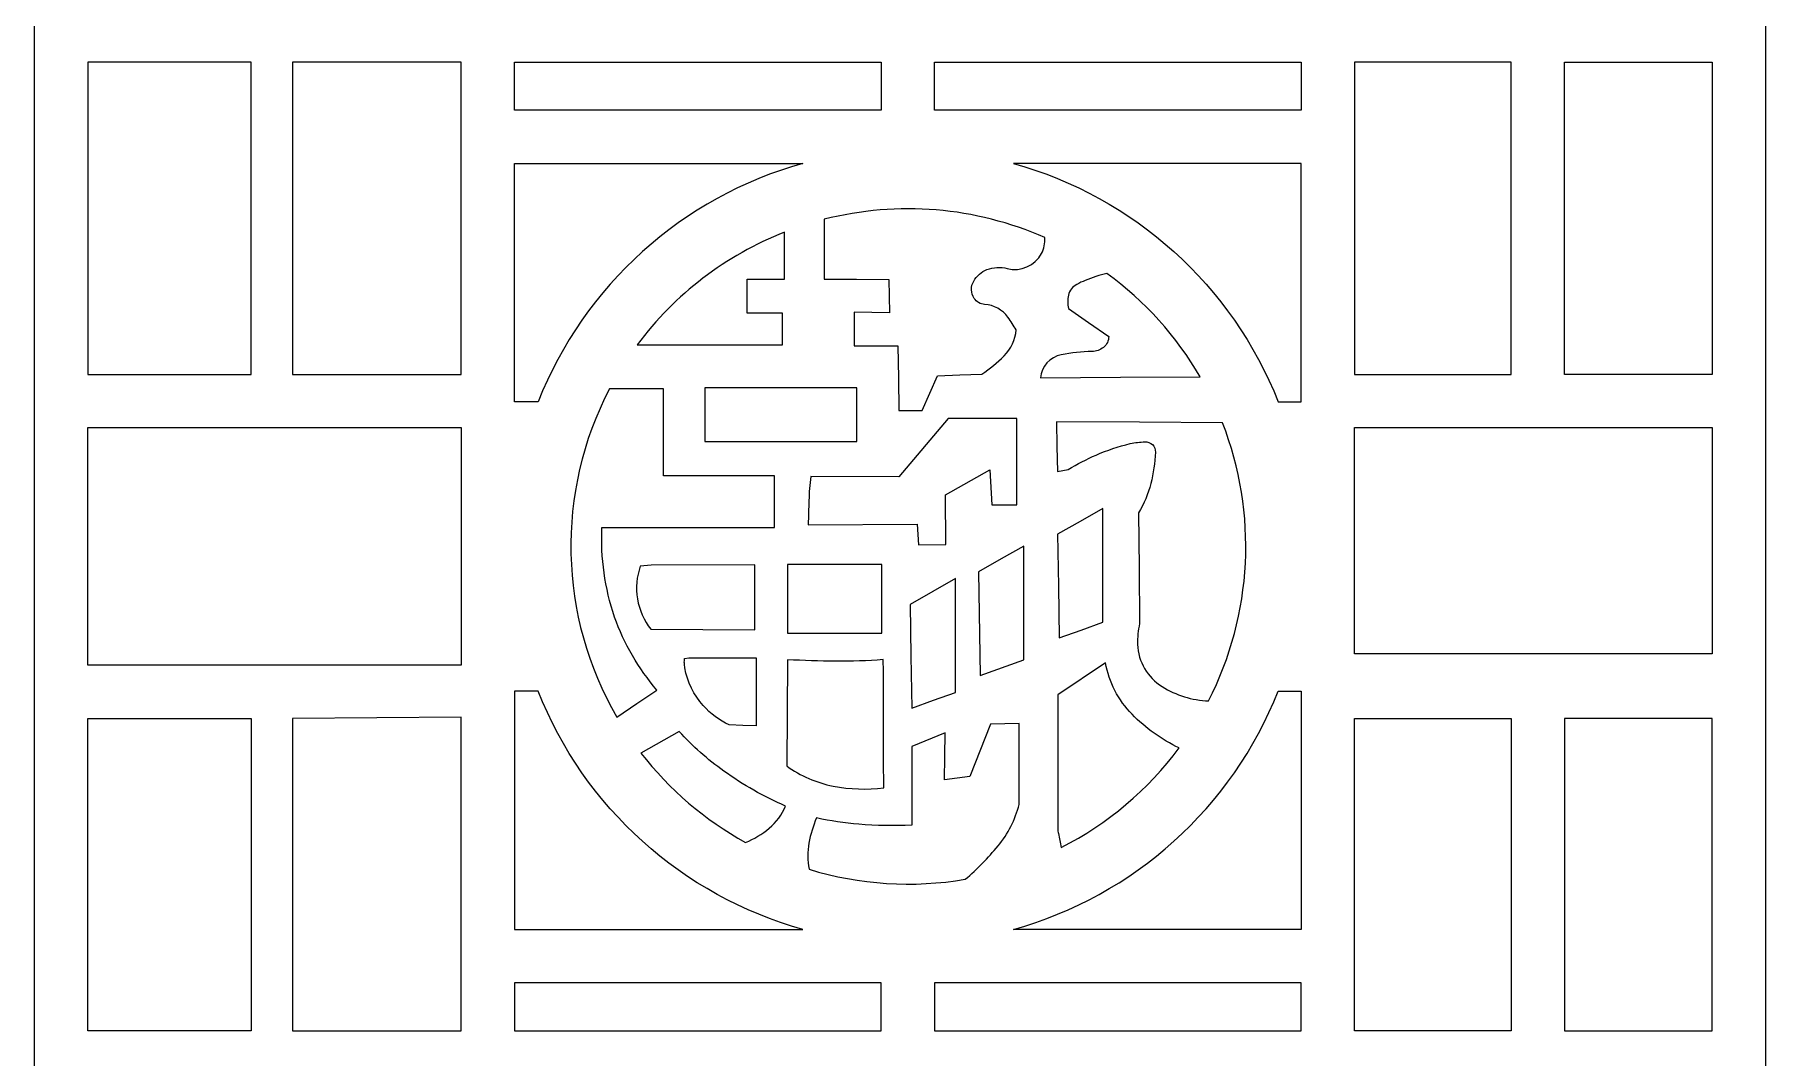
# Model space of a CAD drawing. Header units: centimetres. Extents: x -9.7 to 8.8, y -8.6 to 11.9.
# Drawn here: x -9.67 to -1.11, y -0.88 to 4.18 of the extents above; entities that cross this region are included whole.
import ezdxf

# ---------------------------------------------------------------- set-up
doc = ezdxf.new("R2010")
doc.units = ezdxf.units.CM
doc.header["$MEASUREMENT"] = 0
doc.layers.add('layer 1', color=7, linetype='Continuous')

msp = doc.modelspace()

# ---------------------------------------------------------------- linework, layer by layer
at = {"layer": 'layer 1', "lineweight": 9}
for points, knots in [([(-1.10517, 11.86678), (-1.10517, 11.86678), (-9.67006, 11.86678), (-9.67006, 11.86678), (-9.67006, 11.86678), (-9.67006, 11.86678), (-9.67006, -8.57544), (-9.67006, -8.57544), (-9.67006, -8.57544), (-9.67006, -8.57544), (-1.10517, -8.57544), (-1.10517, -8.57544), (-1.10517, -8.57544), (-1.10517, -8.57544), (-1.10517, 11.86678), (-1.10517, 11.86678)], [0, 0, 0, 0, 0.2, 0.2, 0.2, 0.2, 0.4, 0.4, 0.4, 0.4, 0.6, 0.6, 0.6, 0.6, 1, 1, 1, 1]), ([(-9.40643, 2.49757), (-9.40643, 2.49757), (-9.40643, 4.04323), (-9.40643, 4.04323), (-9.40643, 4.04323), (-9.40643, 4.04323), (-8.59777, 4.04323), (-8.59777, 4.04323), (-8.59777, 4.04323), (-8.59777, 4.04323), (-8.59777, 2.49757), (-8.59777, 2.49757), (-8.59777, 2.49757), (-8.59777, 2.49757), (-9.40643, 2.49757), (-9.40643, 2.49757)], [0, 0, 0, 0, 0.2, 0.2, 0.2, 0.2, 0.4, 0.4, 0.4, 0.4, 0.6, 0.6, 0.6, 0.6, 1, 1, 1, 1]), ([(-7.55872, 2.49757), (-7.55872, 2.49757), (-8.3939, 2.49757), (-8.3939, 2.49757), (-8.3939, 2.49757), (-8.3939, 2.49757), (-8.3939, 4.04323), (-8.3939, 4.04323), (-8.3939, 4.04323), (-8.3939, 4.04323), (-7.55872, 4.04323), (-7.55872, 4.04323), (-7.55872, 4.04323), (-7.55872, 4.04323), (-7.55872, 2.49757), (-7.55872, 2.49757)], [0, 0, 0, 0, 0.2, 0.2, 0.2, 0.2, 0.4, 0.4, 0.4, 0.4, 0.6, 0.6, 0.6, 0.6, 1, 1, 1, 1]), ([(-7.29508, 4.04323), (-7.29508, 4.04323), (-7.29508, 3.80522), (-7.29508, 3.80522), (-7.29508, 3.80522), (-7.29508, 3.80522), (-5.48062, 3.80522), (-5.48062, 3.80522), (-5.48062, 3.80522), (-5.48062, 3.80522), (-5.48062, 4.04323), (-5.48062, 4.04323), (-5.48062, 4.04323), (-5.48062, 4.04323), (-7.29508, 4.04323), (-7.29508, 4.04323)], [0, 0, 0, 0, 0.2, 0.2, 0.2, 0.2, 0.4, 0.4, 0.4, 0.4, 0.6, 0.6, 0.6, 0.6, 1, 1, 1, 1]), ([(-3.40253, 4.04323), (-3.40253, 4.04323), (-5.21699, 4.04323), (-5.21699, 4.04323), (-5.21699, 4.04323), (-5.21699, 4.04323), (-5.21699, 3.80522), (-5.21699, 3.80522), (-5.21699, 3.80522), (-5.21699, 3.80522), (-3.40253, 3.80522), (-3.40253, 3.80522), (-3.40253, 3.80522), (-3.40253, 3.80522), (-3.40253, 4.04323), (-3.40253, 4.04323)], [0, 0, 0, 0, 0.2, 0.2, 0.2, 0.2, 0.4, 0.4, 0.4, 0.4, 0.6, 0.6, 0.6, 0.6, 1, 1, 1, 1]), ([(-3.13889, 2.49757), (-3.13889, 2.49757), (-3.13889, 4.04323), (-3.13889, 4.04323), (-3.13889, 4.04323), (-3.13889, 4.04323), (-2.36348, 4.04323), (-2.36348, 4.04323), (-2.36348, 4.04323), (-2.36348, 4.04323), (-2.36348, 2.49757), (-2.36348, 2.49757), (-2.36348, 2.49757), (-2.36348, 2.49757), (-3.13889, 2.49757), (-3.13889, 2.49757)], [0, 0, 0, 0, 0.2, 0.2, 0.2, 0.2, 0.4, 0.4, 0.4, 0.4, 0.6, 0.6, 0.6, 0.6, 1, 1, 1, 1]), ([(-1.36881, 2.49757), (-1.36881, 2.49757), (-1.36881, 4.04323), (-1.36881, 4.04323), (-1.36881, 4.04323), (-1.36881, 4.04323), (-2.09983, 4.04323), (-2.09983, 4.04323), (-2.09983, 4.04323), (-2.09983, 4.04323), (-2.09983, 2.49757), (-2.09983, 2.49757), (-2.09983, 2.49757), (-2.09983, 2.49757), (-1.36881, 2.49757), (-1.36881, 2.49757)], [0, 0, 0, 0, 0.2, 0.2, 0.2, 0.2, 0.4, 0.4, 0.4, 0.4, 0.6, 0.6, 0.6, 0.6, 1, 1, 1, 1]), ([(-5.86847, 3.54159), (-5.86847, 3.54159), (-7.29508, 3.54159), (-7.29508, 3.54159), (-7.29508, 3.54159), (-7.29508, 3.54159), (-7.29508, 2.3617), (-7.29508, 2.3617), (-7.29508, 2.3617), (-7.29508, 2.3617), (-7.17847, 2.3617), (-7.17847, 2.3617), (-7.17847, 2.3617), (-6.95053, 2.93809), (-6.46542, 3.37478), (-5.86847, 3.54159)], [0, 0, 0, 0, 0.2, 0.2, 0.2, 0.2, 0.4, 0.4, 0.4, 0.4, 0.6, 0.6, 0.6, 0.6, 1, 1, 1, 1]), ([(-3.40253, 3.54159), (-3.40253, 3.54159), (-3.40253, 2.3617), (-3.40253, 2.3617), (-3.40253, 2.3617), (-3.40253, 2.3617), (-3.51596, 2.3617), (-3.51596, 2.3617), (-3.51596, 2.3617), (-3.74423, 2.93838), (-4.22859, 3.37486), (-4.82596, 3.54159), (-4.82596, 3.54159), (-4.82596, 3.54159), (-3.40253, 3.54159), (-3.40253, 3.54159)], [0, 0, 0, 0, 0.2, 0.2, 0.2, 0.2, 0.4, 0.4, 0.4, 0.4, 0.6, 0.6, 0.6, 0.6, 1, 1, 1, 1]), ([(-4.67053, 3.17419), (-4.67014, 3.16061), (-4.67115, 3.14702), (-4.67354, 3.13365), (-4.67354, 3.13365), (-4.67594, 3.12023), (-4.6804, 3.10726), (-4.68676, 3.0952), (-4.68676, 3.0952), (-4.71992, 3.03457), (-4.79018, 3.00426), (-4.85707, 3.02162), (-4.85707, 3.02162), (-4.89039, 3.03029), (-4.92558, 3.02827), (-4.95769, 3.01585), (-4.95769, 3.01585), (-4.98502, 3.00481), (-5.00791, 2.98502), (-5.02277, 2.95956), (-5.02277, 2.95956), (-5.0384, 2.93278), (-5.03758, 2.8995), (-5.02063, 2.87354), (-5.02063, 2.87354), (-5.00912, 2.85591), (-4.98993, 2.84481), (-4.96891, 2.84361), (-4.96891, 2.84361), (-4.92276, 2.84099), (-4.88025, 2.81758), (-4.85333, 2.78), (-4.85333, 2.78), (-4.83886, 2.75979), (-4.82529, 2.73895), (-4.81264, 2.71755), (-4.81264, 2.71755), (-4.81669, 2.66889), (-4.83793, 2.62322), (-4.87252, 2.58874), (-4.87252, 2.58874), (-4.90613, 2.55525), (-4.94291, 2.52507), (-4.98232, 2.49863), (-4.98232, 2.49863), (-4.98232, 2.49863), (-5.09177, 2.49453), (-5.09177, 2.49453), (-5.09177, 2.49453), (-5.09177, 2.49453), (-5.20124, 2.49042), (-5.20124, 2.49042), (-5.20124, 2.49042), (-5.20124, 2.49042), (-5.27786, 2.31801), (-5.27786, 2.31801), (-5.27786, 2.31801), (-5.27786, 2.31801), (-5.33534, 2.31801), (-5.33534, 2.31801), (-5.33534, 2.31801), (-5.33534, 2.31801), (-5.39281, 2.31801), (-5.39281, 2.31801), (-5.39281, 2.31801), (-5.39281, 2.31801), (-5.39554, 2.4781), (-5.39554, 2.4781), (-5.39554, 2.4781), (-5.39554, 2.4781), (-5.39827, 2.6382), (-5.39827, 2.6382), (-5.39827, 2.6382), (-5.39827, 2.6382), (-5.50638, 2.6382), (-5.50638, 2.6382), (-5.50638, 2.6382), (-5.50638, 2.6382), (-5.61447, 2.6382), (-5.61447, 2.6382), (-5.61447, 2.6382), (-5.61447, 2.6382), (-5.61447, 2.72166), (-5.61447, 2.72166), (-5.61447, 2.72166), (-5.61447, 2.72166), (-5.61447, 2.80512), (-5.61447, 2.80512), (-5.61447, 2.80512), (-5.61447, 2.80512), (-5.5269, 2.80376), (-5.5269, 2.80376), (-5.5269, 2.80376), (-5.5269, 2.80376), (-5.43934, 2.80239), (-5.43934, 2.80239), (-5.43934, 2.80239), (-5.43934, 2.80239), (-5.44069, 2.88449), (-5.44069, 2.88449), (-5.44069, 2.88449), (-5.44069, 2.88449), (-5.44206, 2.9666), (-5.44206, 2.9666), (-5.44206, 2.9666), (-5.44206, 2.9666), (-5.60216, 2.96796), (-5.60216, 2.96796), (-5.60216, 2.96796), (-5.60216, 2.96796), (-5.76225, 2.96932), (-5.76225, 2.96932), (-5.76225, 2.96932), (-5.76225, 2.96932), (-5.76225, 3.11712), (-5.76225, 3.11712), (-5.76225, 3.11712), (-5.76225, 3.11712), (-5.76225, 3.26494), (-5.76225, 3.26494), (-5.76225, 3.26494), (-5.39857, 3.35819), (-5.01385, 3.32615), (-4.67053, 3.17419)], [0, 0, 0, 0, 0.03125, 0.03125, 0.03125, 0.03125, 0.0625, 0.0625, 0.0625, 0.0625, 0.09375, 0.09375, 0.09375, 0.09375, 0.125, 0.125, 0.125, 0.125, 0.15625, 0.15625, 0.15625, 0.15625, 0.1875, 0.1875, 0.1875, 0.1875, 0.21875, 0.21875, 0.21875, 0.21875, 0.25, 0.25, 0.25, 0.25, 0.28125, 0.28125, 0.28125, 0.28125, 0.3125, 0.3125, 0.3125, 0.3125, 0.34375, 0.34375, 0.34375, 0.34375, 0.375, 0.375, 0.375, 0.375, 0.40625, 0.40625, 0.40625, 0.40625, 0.4375, 0.4375, 0.4375, 0.4375, 0.46875, 0.46875, 0.46875, 0.46875, 0.5, 0.5, 0.5, 0.5, 0.53125, 0.53125, 0.53125, 0.53125, 0.5625, 0.5625, 0.5625, 0.5625, 0.59375, 0.59375, 0.59375, 0.59375, 0.625, 0.625, 0.625, 0.625, 0.65625, 0.65625, 0.65625, 0.65625, 0.6875, 0.6875, 0.6875, 0.6875, 0.71875, 0.71875, 0.71875, 0.71875, 0.75, 0.75, 0.75, 0.75, 0.78125, 0.78125, 0.78125, 0.78125, 0.8125, 0.8125, 0.8125, 0.8125, 0.84375, 0.84375, 0.84375, 0.84375, 0.875, 0.875, 0.875, 0.875, 0.90625, 0.90625, 0.90625, 0.90625, 0.9375, 0.9375, 0.9375, 0.9375, 1, 1, 1, 1]), ([(-6.68801, 2.64395), (-6.50187, 2.89397), (-6.24937, 3.08702), (-5.95932, 3.20118), (-5.95932, 3.20118), (-5.95932, 3.20118), (-5.95932, 2.96913), (-5.95932, 2.96913), (-5.95932, 2.96913), (-5.95932, 2.96913), (-6.14338, 2.96913), (-6.14338, 2.96913), (-6.14338, 2.96913), (-6.14338, 2.96913), (-6.14338, 2.8004), (-6.14338, 2.8004), (-6.14338, 2.8004), (-6.14338, 2.8004), (-5.96853, 2.8004), (-5.96853, 2.8004), (-5.96853, 2.8004), (-5.96853, 2.8004), (-5.96853, 2.64395), (-5.96853, 2.64395), (-5.96853, 2.64395), (-5.96853, 2.64395), (-6.68801, 2.64395), (-6.68801, 2.64395)], [0, 0, 0, 0, 0.125, 0.125, 0.125, 0.125, 0.25, 0.25, 0.25, 0.25, 0.375, 0.375, 0.375, 0.375, 0.5, 0.5, 0.5, 0.5, 0.625, 0.625, 0.625, 0.625, 0.75, 0.75, 0.75, 0.75, 1, 1, 1, 1]), ([(-3.9022, 2.48602), (-3.9022, 2.48602), (-4.29717, 2.48307), (-4.29717, 2.48307), (-4.29717, 2.48307), (-4.29717, 2.48307), (-4.69215, 2.48012), (-4.69215, 2.48012), (-4.69215, 2.48012), (-4.68744, 2.53676), (-4.64569, 2.58344), (-4.58995, 2.59454), (-4.58995, 2.59454), (-4.53969, 2.60452), (-4.48863, 2.60998), (-4.4374, 2.61086), (-4.4374, 2.61086), (-4.41687, 2.61122), (-4.39702, 2.61826), (-4.38086, 2.63093), (-4.38086, 2.63093), (-4.36427, 2.64395), (-4.35464, 2.66388), (-4.35476, 2.68496), (-4.35476, 2.68496), (-4.35476, 2.68496), (-4.45417, 2.75424), (-4.45417, 2.75424), (-4.45417, 2.75424), (-4.45417, 2.75424), (-4.55358, 2.82353), (-4.55358, 2.82353), (-4.55358, 2.82353), (-4.55886, 2.84533), (-4.55893, 2.86809), (-4.55377, 2.88993), (-4.55377, 2.88993), (-4.54846, 2.91246), (-4.53372, 2.93165), (-4.51333, 2.9426), (-4.51333, 2.9426), (-4.49965, 2.94996), (-4.48559, 2.95659), (-4.47122, 2.96246), (-4.47122, 2.96246), (-4.43622, 2.97681), (-4.40014, 2.98838), (-4.36334, 2.99707), (-4.36334, 2.99707), (-4.17585, 2.86058), (-4.01878, 2.68649), (-3.9022, 2.48602)], [0, 0, 0, 0, 0.0714286, 0.0714286, 0.0714286, 0.0714286, 0.1428571, 0.1428571, 0.1428571, 0.1428571, 0.2142857, 0.2142857, 0.2142857, 0.2142857, 0.2857143, 0.2857143, 0.2857143, 0.2857143, 0.3571429, 0.3571429, 0.3571429, 0.3571429, 0.4285714, 0.4285714, 0.4285714, 0.4285714, 0.5, 0.5, 0.5, 0.5, 0.5714286, 0.5714286, 0.5714286, 0.5714286, 0.6428571, 0.6428571, 0.6428571, 0.6428571, 0.7142857, 0.7142857, 0.7142857, 0.7142857, 0.7857143, 0.7857143, 0.7857143, 0.7857143, 0.8571429, 0.8571429, 0.8571429, 0.8571429, 1, 1, 1, 1]), ([(-6.8629, 1.74005), (-6.869, 1.58953), (-6.8479, 1.43918), (-6.80056, 1.29616), (-6.80056, 1.29616), (-6.75279, 1.16389), (-6.68155, 1.04136), (-6.59021, 0.93441), (-6.59021, 0.93441), (-6.59021, 0.93441), (-6.68985, 0.86751), (-6.68985, 0.86751), (-6.68985, 0.86751), (-6.68985, 0.86751), (-6.78949, 0.80062), (-6.78949, 0.80062), (-6.78949, 0.80062), (-7.0787, 1.30043), (-7.09207, 1.91395), (-6.82544, 2.42614), (-6.82544, 2.42614), (-6.82544, 2.42614), (-6.55751, 2.42614), (-6.55751, 2.42614), (-6.55751, 2.42614), (-6.55751, 2.42614), (-6.55751, 1.99577), (-6.55751, 1.99577), (-6.55751, 1.99577), (-6.55751, 1.99577), (-6.00908, 1.99577), (-6.00908, 1.99577), (-6.00908, 1.99577), (-6.00908, 1.99577), (-6.00908, 1.74005), (-6.00908, 1.74005), (-6.00908, 1.74005), (-6.00908, 1.74005), (-6.8629, 1.74005), (-6.8629, 1.74005)], [0, 0, 0, 0, 0.0909091, 0.0909091, 0.0909091, 0.0909091, 0.1818182, 0.1818182, 0.1818182, 0.1818182, 0.2727273, 0.2727273, 0.2727273, 0.2727273, 0.3636364, 0.3636364, 0.3636364, 0.3636364, 0.4545455, 0.4545455, 0.4545455, 0.4545455, 0.5454545, 0.5454545, 0.5454545, 0.5454545, 0.6363636, 0.6363636, 0.6363636, 0.6363636, 0.7272727, 0.7272727, 0.7272727, 0.7272727, 0.8181818, 0.8181818, 0.8181818, 0.8181818, 1, 1, 1, 1]), ([(-6.35322, 2.43078), (-6.35322, 2.43078), (-5.60155, 2.43078), (-5.60155, 2.43078), (-5.60155, 2.43078), (-5.60155, 2.43078), (-5.60155, 2.16566), (-5.60155, 2.16566), (-5.60155, 2.16566), (-5.60155, 2.16566), (-6.35322, 2.16566), (-6.35322, 2.16566), (-6.35322, 2.16566), (-6.35322, 2.16566), (-6.35322, 2.43078), (-6.35322, 2.43078)], [0, 0, 0, 0, 0.2, 0.2, 0.2, 0.2, 0.4, 0.4, 0.4, 0.4, 0.6, 0.6, 0.6, 0.6, 1, 1, 1, 1]), ([(-7.55872, 1.05742), (-7.55872, 1.05742), (-7.55872, 2.23393), (-7.55872, 2.23393), (-7.55872, 2.23393), (-7.55872, 2.23393), (-9.40643, 2.23393), (-9.40643, 2.23393), (-9.40643, 2.23393), (-9.40643, 2.23393), (-9.40643, 1.05742), (-9.40643, 1.05742), (-9.40643, 1.05742), (-9.40643, 1.05742), (-7.55872, 1.05742), (-7.55872, 1.05742)], [0, 0, 0, 0, 0.2, 0.2, 0.2, 0.2, 0.4, 0.4, 0.4, 0.4, 0.6, 0.6, 0.6, 0.6, 1, 1, 1, 1]), ([(-5.82931, 1.99162), (-5.82931, 1.99162), (-5.39399, 1.98949), (-5.39399, 1.98949), (-5.39399, 1.98949), (-5.39399, 1.98949), (-5.14924, 2.27972), (-5.14924, 2.27972), (-5.14924, 2.27972), (-5.14924, 2.27972), (-4.97922, 2.27972), (-4.97922, 2.27972), (-4.97922, 2.27972), (-4.97922, 2.27972), (-4.80919, 2.27972), (-4.80919, 2.27972), (-4.80919, 2.27972), (-4.80919, 2.27972), (-4.80919, 2.06529), (-4.80919, 2.06529), (-4.80919, 2.06529), (-4.80919, 2.06529), (-4.80919, 1.85086), (-4.80919, 1.85086), (-4.80919, 1.85086), (-4.80919, 1.85086), (-4.87092, 1.85086), (-4.87092, 1.85086), (-4.87092, 1.85086), (-4.87092, 1.85086), (-4.93265, 1.85086), (-4.93265, 1.85086), (-4.93265, 1.85086), (-4.93265, 1.85086), (-4.94348, 2.02414), (-4.94348, 2.02414), (-4.94348, 2.02414), (-4.94348, 2.02414), (-5.16223, 1.90068), (-5.16223, 1.90068), (-5.16223, 1.90068), (-5.16223, 1.90068), (-5.16007, 1.65593), (-5.16007, 1.65593), (-5.16007, 1.65593), (-5.16007, 1.65593), (-5.29652, 1.65377), (-5.29652, 1.65377), (-5.29652, 1.65377), (-5.29652, 1.65377), (-5.29977, 1.70468), (-5.29977, 1.70468), (-5.29977, 1.70468), (-5.29977, 1.70468), (-5.30302, 1.75557), (-5.30302, 1.75557), (-5.30302, 1.75557), (-5.30302, 1.75557), (-5.84232, 1.75341), (-5.84232, 1.75341), (-5.84232, 1.75341), (-5.84082, 1.79315), (-5.83953, 1.8329), (-5.83843, 1.87266), (-5.83843, 1.87266), (-5.83733, 1.91243), (-5.83429, 1.95213), (-5.82931, 1.99162)], [0, 0, 0, 0, 0.0555556, 0.0555556, 0.0555556, 0.0555556, 0.1111111, 0.1111111, 0.1111111, 0.1111111, 0.1666667, 0.1666667, 0.1666667, 0.1666667, 0.2222222, 0.2222222, 0.2222222, 0.2222222, 0.2777778, 0.2777778, 0.2777778, 0.2777778, 0.3333333, 0.3333333, 0.3333333, 0.3333333, 0.3888889, 0.3888889, 0.3888889, 0.3888889, 0.4444444, 0.4444444, 0.4444444, 0.4444444, 0.5, 0.5, 0.5, 0.5, 0.5555556, 0.5555556, 0.5555556, 0.5555556, 0.6111111, 0.6111111, 0.6111111, 0.6111111, 0.6666667, 0.6666667, 0.6666667, 0.6666667, 0.7222222, 0.7222222, 0.7222222, 0.7222222, 0.7777778, 0.7777778, 0.7777778, 0.7777778, 0.8333333, 0.8333333, 0.8333333, 0.8333333, 0.8888889, 0.8888889, 0.8888889, 0.8888889, 1, 1, 1, 1]), ([(-3.79178, 2.25797), (-3.61665, 1.81048), (-3.64185, 1.30902), (-3.86066, 0.8812), (-3.86066, 0.8812), (-3.94229, 0.88422), (-4.02173, 0.90865), (-4.09098, 0.95196), (-4.09098, 0.95196), (-4.16325, 0.99716), (-4.20847, 1.07529), (-4.21175, 1.16046), (-4.21175, 1.16046), (-4.21308, 1.19529), (-4.20976, 1.23016), (-4.20189, 1.26412), (-4.20189, 1.26412), (-4.20189, 1.26412), (-4.20445, 1.53787), (-4.20445, 1.53787), (-4.20445, 1.53787), (-4.20445, 1.53787), (-4.20701, 1.81164), (-4.20701, 1.81164), (-4.20701, 1.81164), (-4.18011, 1.85695), (-4.15976, 1.90582), (-4.14653, 1.95683), (-4.14653, 1.95683), (-4.13333, 2.00773), (-4.12574, 2.05991), (-4.12388, 2.11247), (-4.12388, 2.11247), (-4.1234, 2.12631), (-4.12872, 2.13972), (-4.13857, 2.14947), (-4.13857, 2.14947), (-4.14841, 2.15922), (-4.1618, 2.16441), (-4.17564, 2.1638), (-4.17564, 2.1638), (-4.19996, 2.16273), (-4.22415, 2.15961), (-4.24794, 2.15448), (-4.24794, 2.15448), (-4.30588, 2.14106), (-4.36241, 2.12222), (-4.4168, 2.09819), (-4.4168, 2.09819), (-4.46431, 2.0772), (-4.51044, 2.05329), (-4.55496, 2.02655), (-4.55496, 2.02655), (-4.55496, 2.02655), (-4.58138, 2.02138), (-4.58138, 2.02138), (-4.58138, 2.02138), (-4.58138, 2.02138), (-4.6078, 2.01622), (-4.6078, 2.01622), (-4.6078, 2.01622), (-4.6078, 2.01622), (-4.61081, 2.13973), (-4.61081, 2.13973), (-4.61081, 2.13973), (-4.61081, 2.13973), (-4.61382, 2.26324), (-4.61382, 2.26324), (-4.61382, 2.26324), (-4.61382, 2.26324), (-4.2028, 2.2606), (-4.2028, 2.2606), (-4.2028, 2.2606), (-4.2028, 2.2606), (-3.79178, 2.25797), (-3.79178, 2.25797)], [0, 0, 0, 0, 0.05, 0.05, 0.05, 0.05, 0.1, 0.1, 0.1, 0.1, 0.15, 0.15, 0.15, 0.15, 0.2, 0.2, 0.2, 0.2, 0.25, 0.25, 0.25, 0.25, 0.3, 0.3, 0.3, 0.3, 0.35, 0.35, 0.35, 0.35, 0.4, 0.4, 0.4, 0.4, 0.45, 0.45, 0.45, 0.45, 0.5, 0.5, 0.5, 0.5, 0.55, 0.55, 0.55, 0.55, 0.6, 0.6, 0.6, 0.6, 0.65, 0.65, 0.65, 0.65, 0.7, 0.7, 0.7, 0.7, 0.75, 0.75, 0.75, 0.75, 0.8, 0.8, 0.8, 0.8, 0.85, 0.85, 0.85, 0.85, 0.9, 0.9, 0.9, 0.9, 1, 1, 1, 1]), ([(-1.36881, 2.23393), (-1.36881, 2.23393), (-3.13889, 2.23393), (-3.13889, 2.23393), (-3.13889, 2.23393), (-3.13889, 2.23393), (-3.13889, 1.11454), (-3.13889, 1.11454), (-3.13889, 1.11454), (-3.13889, 1.11454), (-1.36881, 1.11454), (-1.36881, 1.11454), (-1.36881, 1.11454), (-1.36881, 1.11454), (-1.36881, 2.23393), (-1.36881, 2.23393)], [0, 0, 0, 0, 0.2, 0.2, 0.2, 0.2, 0.4, 0.4, 0.4, 0.4, 0.6, 0.6, 0.6, 0.6, 1, 1, 1, 1]), ([(-4.60794, 1.70574), (-4.60794, 1.70574), (-4.49556, 1.76955), (-4.49556, 1.76955), (-4.49556, 1.76955), (-4.49556, 1.76955), (-4.38319, 1.83337), (-4.38319, 1.83337), (-4.38319, 1.83337), (-4.38319, 1.83337), (-4.38319, 1.55173), (-4.38319, 1.55173), (-4.38319, 1.55173), (-4.38319, 1.55173), (-4.38319, 1.2701), (-4.38319, 1.2701), (-4.38319, 1.2701), (-4.38319, 1.2701), (-4.4914, 1.23126), (-4.4914, 1.23126), (-4.4914, 1.23126), (-4.4914, 1.23126), (-4.59961, 1.19242), (-4.59961, 1.19242), (-4.59961, 1.19242), (-4.59961, 1.19242), (-4.60377, 1.44907), (-4.60377, 1.44907), (-4.60377, 1.44907), (-4.60377, 1.44907), (-4.60794, 1.70574), (-4.60794, 1.70574)], [0, 0, 0, 0, 0.1111111, 0.1111111, 0.1111111, 0.1111111, 0.2222222, 0.2222222, 0.2222222, 0.2222222, 0.3333333, 0.3333333, 0.3333333, 0.3333333, 0.4444444, 0.4444444, 0.4444444, 0.4444444, 0.5555556, 0.5555556, 0.5555556, 0.5555556, 0.6666667, 0.6666667, 0.6666667, 0.6666667, 0.7777778, 0.7777778, 0.7777778, 0.7777778, 1, 1, 1, 1]), ([(-4.99917, 1.51982), (-4.99917, 1.51982), (-4.88679, 1.58365), (-4.88679, 1.58365), (-4.88679, 1.58365), (-4.88679, 1.58365), (-4.77442, 1.64746), (-4.77442, 1.64746), (-4.77442, 1.64746), (-4.77442, 1.64746), (-4.77442, 1.36583), (-4.77442, 1.36583), (-4.77442, 1.36583), (-4.77442, 1.36583), (-4.77442, 1.08421), (-4.77442, 1.08421), (-4.77442, 1.08421), (-4.77442, 1.08421), (-4.99084, 1.00651), (-4.99084, 1.00651), (-4.99084, 1.00651), (-4.99084, 1.00651), (-4.99917, 1.51982), (-4.99917, 1.51982)], [0, 0, 0, 0, 0.1428571, 0.1428571, 0.1428571, 0.1428571, 0.2857143, 0.2857143, 0.2857143, 0.2857143, 0.4285714, 0.4285714, 0.4285714, 0.4285714, 0.5714286, 0.5714286, 0.5714286, 0.5714286, 0.7142857, 0.7142857, 0.7142857, 0.7142857, 1, 1, 1, 1]), ([(-6.61863, 1.55308), (-6.61863, 1.55308), (-6.10673, 1.55525), (-6.10673, 1.55525), (-6.10673, 1.55525), (-6.10673, 1.55525), (-6.10673, 1.39434), (-6.10673, 1.39434), (-6.10673, 1.39434), (-6.10673, 1.39434), (-6.10673, 1.23343), (-6.10673, 1.23343), (-6.10673, 1.23343), (-6.10673, 1.23343), (-6.36377, 1.23451), (-6.36377, 1.23451), (-6.36377, 1.23451), (-6.36377, 1.23451), (-6.6208, 1.23559), (-6.6208, 1.23559), (-6.6208, 1.23559), (-6.65492, 1.2793), (-6.67762, 1.33085), (-6.68682, 1.38554), (-6.68682, 1.38554), (-6.69603, 1.44027), (-6.69114, 1.49646), (-6.67264, 1.54877), (-6.67264, 1.54877), (-6.67264, 1.54877), (-6.61863, 1.55308), (-6.61863, 1.55308)], [0, 0, 0, 0, 0.1111111, 0.1111111, 0.1111111, 0.1111111, 0.2222222, 0.2222222, 0.2222222, 0.2222222, 0.3333333, 0.3333333, 0.3333333, 0.3333333, 0.4444444, 0.4444444, 0.4444444, 0.4444444, 0.5555556, 0.5555556, 0.5555556, 0.5555556, 0.6666667, 0.6666667, 0.6666667, 0.6666667, 0.7777778, 0.7777778, 0.7777778, 0.7777778, 1, 1, 1, 1]), ([(-5.47793, 1.21624), (-5.47793, 1.21624), (-5.94444, 1.21624), (-5.94444, 1.21624), (-5.94444, 1.21624), (-5.94444, 1.21624), (-5.94444, 1.55584), (-5.94444, 1.55584), (-5.94444, 1.55584), (-5.94444, 1.55584), (-5.47793, 1.55584), (-5.47793, 1.55584), (-5.47793, 1.55584), (-5.47793, 1.55584), (-5.47793, 1.21624), (-5.47793, 1.21624)], [0, 0, 0, 0, 0.2, 0.2, 0.2, 0.2, 0.4, 0.4, 0.4, 0.4, 0.6, 0.6, 0.6, 0.6, 1, 1, 1, 1]), ([(-5.33768, 1.3589), (-5.33768, 1.3589), (-5.2253, 1.42271), (-5.2253, 1.42271), (-5.2253, 1.42271), (-5.2253, 1.42271), (-5.11293, 1.48653), (-5.11293, 1.48653), (-5.11293, 1.48653), (-5.11293, 1.48653), (-5.11293, 1.2049), (-5.11293, 1.2049), (-5.11293, 1.2049), (-5.11293, 1.2049), (-5.11293, 0.92327), (-5.11293, 0.92327), (-5.11293, 0.92327), (-5.11293, 0.92327), (-5.22114, 0.88443), (-5.22114, 0.88443), (-5.22114, 0.88443), (-5.22114, 0.88443), (-5.32935, 0.84558), (-5.32935, 0.84558), (-5.32935, 0.84558), (-5.32935, 0.84558), (-5.33352, 1.10224), (-5.33352, 1.10224), (-5.33352, 1.10224), (-5.33352, 1.10224), (-5.33768, 1.3589), (-5.33768, 1.3589)], [0, 0, 0, 0, 0.1111111, 0.1111111, 0.1111111, 0.1111111, 0.2222222, 0.2222222, 0.2222222, 0.2222222, 0.3333333, 0.3333333, 0.3333333, 0.3333333, 0.4444444, 0.4444444, 0.4444444, 0.4444444, 0.5555556, 0.5555556, 0.5555556, 0.5555556, 0.6666667, 0.6666667, 0.6666667, 0.6666667, 0.7777778, 0.7777778, 0.7777778, 0.7777778, 1, 1, 1, 1]), ([(-6.43321, 1.09353), (-6.43321, 1.09353), (-6.09956, 1.09354), (-6.09956, 1.09354), (-6.09956, 1.09354), (-6.09956, 1.09354), (-6.09956, 0.92536), (-6.09956, 0.92536), (-6.09956, 0.92536), (-6.09956, 0.92536), (-6.09956, 0.75717), (-6.09956, 0.75717), (-6.09956, 0.75717), (-6.09956, 0.75717), (-6.16602, 0.75989), (-6.16602, 0.75989), (-6.16602, 0.75989), (-6.16602, 0.75989), (-6.23248, 0.76259), (-6.23248, 0.76259), (-6.23248, 0.76259), (-6.28157, 0.78491), (-6.32547, 0.81726), (-6.36132, 0.85754), (-6.36132, 0.85754), (-6.40831, 0.91033), (-6.43977, 0.97514), (-6.45219, 1.04471), (-6.45219, 1.04471), (-6.45342, 1.05233), (-6.45427, 1.06001), (-6.45474, 1.06771), (-6.45474, 1.06771), (-6.45522, 1.07544), (-6.45482, 1.08319), (-6.45355, 1.09082), (-6.45355, 1.09082), (-6.45355, 1.09082), (-6.43321, 1.09354), (-6.43321, 1.09354)], [0, 0, 0, 0, 0.0909091, 0.0909091, 0.0909091, 0.0909091, 0.1818182, 0.1818182, 0.1818182, 0.1818182, 0.2727273, 0.2727273, 0.2727273, 0.2727273, 0.3636364, 0.3636364, 0.3636364, 0.3636364, 0.4545455, 0.4545455, 0.4545455, 0.4545455, 0.5454545, 0.5454545, 0.5454545, 0.5454545, 0.6363636, 0.6363636, 0.6363636, 0.6363636, 0.7272727, 0.7272727, 0.7272727, 0.7272727, 0.8181818, 0.8181818, 0.8181818, 0.8181818, 1, 1, 1, 1]), ([(-5.47022, 1.08567), (-5.46975, 0.97978), (-5.4694, 0.87389), (-5.46917, 0.768), (-5.46917, 0.768), (-5.46894, 0.66212), (-5.46859, 0.55623), (-5.46812, 0.45035), (-5.46812, 0.45035), (-5.55154, 0.44025), (-5.63605, 0.44329), (-5.71853, 0.45936), (-5.71853, 0.45936), (-5.80147, 0.47552), (-5.87993, 0.50954), (-5.94842, 0.55903), (-5.94842, 0.55903), (-5.94842, 0.55903), (-5.94667, 0.82196), (-5.94667, 0.82196), (-5.94667, 0.82196), (-5.94667, 0.82196), (-5.94491, 1.0849), (-5.94491, 1.0849), (-5.94491, 1.0849), (-5.86584, 1.08089), (-5.78671, 1.0784), (-5.70755, 1.07744), (-5.70755, 1.07744), (-5.62835, 1.07647), (-5.54916, 1.07922), (-5.47022, 1.08567)], [0, 0, 0, 0, 0.1111111, 0.1111111, 0.1111111, 0.1111111, 0.2222222, 0.2222222, 0.2222222, 0.2222222, 0.3333333, 0.3333333, 0.3333333, 0.3333333, 0.4444444, 0.4444444, 0.4444444, 0.4444444, 0.5555556, 0.5555556, 0.5555556, 0.5555556, 0.6666667, 0.6666667, 0.6666667, 0.6666667, 0.7777778, 0.7777778, 0.7777778, 0.7777778, 1, 1, 1, 1]), ([(-4.00595, 0.64803), (-4.15993, 0.44101), (-4.35984, 0.27239), (-4.58984, 0.15549), (-4.58984, 0.15549), (-4.59385, 0.17852), (-4.59819, 0.20149), (-4.60286, 0.22439), (-4.60286, 0.22439), (-4.60364, 0.22821), (-4.60473, 0.23195), (-4.60613, 0.23559), (-4.60613, 0.23559), (-4.60613, 0.23559), (-4.60613, 0.57332), (-4.60613, 0.57332), (-4.60613, 0.57332), (-4.60613, 0.57332), (-4.60613, 0.91105), (-4.60613, 0.91105), (-4.60613, 0.91105), (-4.60613, 0.91105), (-4.37075, 1.06967), (-4.37075, 1.06967), (-4.37075, 1.06967), (-4.35329, 0.97349), (-4.30756, 0.88475), (-4.23932, 0.81475), (-4.23932, 0.81475), (-4.17205, 0.74574), (-4.09305, 0.6893), (-4.00595, 0.64803)], [0, 0, 0, 0, 0.1111111, 0.1111111, 0.1111111, 0.1111111, 0.2222222, 0.2222222, 0.2222222, 0.2222222, 0.3333333, 0.3333333, 0.3333333, 0.3333333, 0.4444444, 0.4444444, 0.4444444, 0.4444444, 0.5555556, 0.5555556, 0.5555556, 0.5555556, 0.6666667, 0.6666667, 0.6666667, 0.6666667, 0.7777778, 0.7777778, 0.7777778, 0.7777778, 1, 1, 1, 1]), ([(-7.17848, 0.92966), (-6.95023, 0.35298), (-6.46587, -0.08351), (-5.8685, -0.25023), (-5.8685, -0.25023), (-5.8685, -0.25023), (-7.29508, -0.25025), (-7.29508, -0.25025), (-7.29508, -0.25025), (-7.29508, -0.25025), (-7.29508, 0.92964), (-7.29508, 0.92964), (-7.29508, 0.92964), (-7.29508, 0.92964), (-7.17848, 0.92966), (-7.17848, 0.92966)], [0, 0, 0, 0, 0.2, 0.2, 0.2, 0.2, 0.4, 0.4, 0.4, 0.4, 0.6, 0.6, 0.6, 0.6, 1, 1, 1, 1]), ([(-4.82605, -0.25026), (-4.82605, -0.25026), (-3.40253, -0.25025), (-3.40253, -0.25025), (-3.40253, -0.25025), (-3.40253, -0.25025), (-3.40253, 0.92964), (-3.40253, 0.92964), (-3.40253, 0.92964), (-3.40253, 0.92964), (-3.516, 0.92955), (-3.516, 0.92955), (-3.516, 0.92955), (-3.74397, 0.35318), (-4.22909, -0.08349), (-4.82605, -0.25026)], [0, 0, 0, 0, 0.2, 0.2, 0.2, 0.2, 0.4, 0.4, 0.4, 0.4, 0.6, 0.6, 0.6, 0.6, 1, 1, 1, 1]), ([(-9.40643, 0.79378), (-9.40643, 0.79378), (-9.40643, -0.75188), (-9.40643, -0.75188), (-9.40643, -0.75188), (-9.40643, -0.75188), (-8.59777, -0.75188), (-8.59777, -0.75188), (-8.59777, -0.75188), (-8.59777, -0.75188), (-8.59777, 0.79378), (-8.59777, 0.79378), (-8.59777, 0.79378), (-8.59777, 0.79378), (-9.40643, 0.79378), (-9.40643, 0.79378)], [0, 0, 0, 0, 0.2, 0.2, 0.2, 0.2, 0.4, 0.4, 0.4, 0.4, 0.6, 0.6, 0.6, 0.6, 1, 1, 1, 1]), ([(-7.55872, 0.80115), (-7.55872, 0.80115), (-7.55872, -0.75188), (-7.55872, -0.75188), (-7.55872, -0.75188), (-7.55872, -0.75188), (-8.3939, -0.75188), (-8.3939, -0.75188), (-8.3939, -0.75188), (-8.3939, -0.75188), (-8.3939, 0.79378), (-8.3939, 0.79378), (-8.3939, 0.79378), (-8.3939, 0.79378), (-7.55872, 0.80115), (-7.55872, 0.80115)], [0, 0, 0, 0, 0.2, 0.2, 0.2, 0.2, 0.4, 0.4, 0.4, 0.4, 0.6, 0.6, 0.6, 0.6, 1, 1, 1, 1]), ([(-3.13889, 0.79378), (-3.13889, 0.79378), (-3.13889, -0.75188), (-3.13889, -0.75188), (-3.13889, -0.75188), (-3.13889, -0.75188), (-2.36348, -0.75188), (-2.36348, -0.75188), (-2.36348, -0.75188), (-2.36348, -0.75188), (-2.36348, 0.79378), (-2.36348, 0.79378), (-2.36348, 0.79378), (-2.36348, 0.79378), (-3.13889, 0.79378), (-3.13889, 0.79378)], [0, 0, 0, 0, 0.2, 0.2, 0.2, 0.2, 0.4, 0.4, 0.4, 0.4, 0.6, 0.6, 0.6, 0.6, 1, 1, 1, 1]), ([(-1.36881, 0.79378), (-1.36881, 0.79378), (-1.36881, -0.75188), (-1.36881, -0.75188), (-1.36881, -0.75188), (-1.36881, -0.75188), (-2.09983, -0.75188), (-2.09983, -0.75188), (-2.09983, -0.75188), (-2.09983, -0.75188), (-2.09983, 0.79378), (-2.09983, 0.79378), (-2.09983, 0.79378), (-2.09983, 0.79378), (-1.36881, 0.79378), (-1.36881, 0.79378)], [0, 0, 0, 0, 0.2, 0.2, 0.2, 0.2, 0.4, 0.4, 0.4, 0.4, 0.6, 0.6, 0.6, 0.6, 1, 1, 1, 1]), ([(-6.15239, 0.18077), (-6.35315, 0.2911), (-6.52914, 0.4416), (-6.66933, 0.62278), (-6.66933, 0.62278), (-6.66933, 0.62278), (-6.48019, 0.73007), (-6.48019, 0.73007), (-6.48019, 0.73007), (-6.41375, 0.6572), (-6.34001, 0.59136), (-6.26011, 0.53357), (-6.26011, 0.53357), (-6.16428, 0.46533), (-6.06155, 0.40738), (-5.95358, 0.36066), (-5.95358, 0.36066), (-5.97145, 0.318), (-5.99924, 0.2802), (-6.03462, 0.25042), (-6.03462, 0.25042), (-6.06975, 0.22085), (-6.10956, 0.19731), (-6.15239, 0.18077)], [0, 0, 0, 0, 0.1428571, 0.1428571, 0.1428571, 0.1428571, 0.2857143, 0.2857143, 0.2857143, 0.2857143, 0.4285714, 0.4285714, 0.4285714, 0.4285714, 0.5714286, 0.5714286, 0.5714286, 0.5714286, 0.7142857, 0.7142857, 0.7142857, 0.7142857, 1, 1, 1, 1]), ([(-5.83767, 0.04763), (-5.84538, 0.09055), (-5.8455, 0.13451), (-5.83802, 0.17746), (-5.83802, 0.17746), (-5.83057, 0.22026), (-5.8179, 0.26199), (-5.80032, 0.30171), (-5.80032, 0.30171), (-5.73163, 0.28682), (-5.66206, 0.27632), (-5.59203, 0.27027), (-5.59203, 0.27027), (-5.50445, 0.2631), (-5.41649, 0.26178), (-5.32873, 0.26635), (-5.32873, 0.26635), (-5.32873, 0.26635), (-5.32873, 0.46087), (-5.32873, 0.46087), (-5.32873, 0.46087), (-5.32873, 0.46087), (-5.32873, 0.6554), (-5.32873, 0.6554), (-5.32873, 0.6554), (-5.32873, 0.6554), (-5.16368, 0.7222), (-5.16368, 0.7222), (-5.16368, 0.7222), (-5.16368, 0.7222), (-5.16565, 0.60627), (-5.16565, 0.60627), (-5.16565, 0.60627), (-5.16565, 0.60627), (-5.16761, 0.49034), (-5.16761, 0.49034), (-5.16761, 0.49034), (-5.16761, 0.49034), (-5.10473, 0.4982), (-5.10473, 0.4982), (-5.10473, 0.4982), (-5.10473, 0.4982), (-5.04185, 0.50606), (-5.04185, 0.50606), (-5.04185, 0.50606), (-5.04185, 0.50606), (-4.93967, 0.76543), (-4.93967, 0.76543), (-4.93967, 0.76543), (-4.93967, 0.76543), (-4.7982, 0.76936), (-4.7982, 0.76936), (-4.7982, 0.76936), (-4.7982, 0.76936), (-4.7982, 0.56894), (-4.7982, 0.56894), (-4.7982, 0.56894), (-4.7982, 0.56894), (-4.7982, 0.36852), (-4.7982, 0.36852), (-4.7982, 0.36852), (-4.81717, 0.29299), (-4.85288, 0.22265), (-4.90265, 0.16276), (-4.90265, 0.16276), (-4.95189, 0.10349), (-5.00599, 0.04843), (-5.06438, -0.00184), (-5.06438, -0.00184), (-5.32242, -0.04614), (-5.58737, -0.02917), (-5.83767, 0.04763)], [0, 0, 0, 0, 0.0526316, 0.0526316, 0.0526316, 0.0526316, 0.1052632, 0.1052632, 0.1052632, 0.1052632, 0.1578947, 0.1578947, 0.1578947, 0.1578947, 0.2105263, 0.2105263, 0.2105263, 0.2105263, 0.2631579, 0.2631579, 0.2631579, 0.2631579, 0.3157895, 0.3157895, 0.3157895, 0.3157895, 0.3684211, 0.3684211, 0.3684211, 0.3684211, 0.4210526, 0.4210526, 0.4210526, 0.4210526, 0.4736842, 0.4736842, 0.4736842, 0.4736842, 0.5263158, 0.5263158, 0.5263158, 0.5263158, 0.5789474, 0.5789474, 0.5789474, 0.5789474, 0.6315789, 0.6315789, 0.6315789, 0.6315789, 0.6842105, 0.6842105, 0.6842105, 0.6842105, 0.7368421, 0.7368421, 0.7368421, 0.7368421, 0.7894737, 0.7894737, 0.7894737, 0.7894737, 0.8421053, 0.8421053, 0.8421053, 0.8421053, 0.8947368, 0.8947368, 0.8947368, 0.8947368, 1, 1, 1, 1]), ([(-7.29508, -0.75188), (-7.29508, -0.75188), (-7.29508, -0.51389), (-7.29508, -0.51389), (-7.29508, -0.51389), (-7.29508, -0.51389), (-5.48062, -0.51389), (-5.48062, -0.51389), (-5.48062, -0.51389), (-5.48062, -0.51389), (-5.48062, -0.75188), (-5.48062, -0.75188), (-5.48062, -0.75188), (-5.48062, -0.75188), (-7.29508, -0.75188), (-7.29508, -0.75188)], [0, 0, 0, 0, 0.2, 0.2, 0.2, 0.2, 0.4, 0.4, 0.4, 0.4, 0.6, 0.6, 0.6, 0.6, 1, 1, 1, 1]), ([(-3.40253, -0.75188), (-3.40253, -0.75188), (-5.21699, -0.75188), (-5.21699, -0.75188), (-5.21699, -0.75188), (-5.21699, -0.75188), (-5.21699, -0.51389), (-5.21699, -0.51389), (-5.21699, -0.51389), (-5.21699, -0.51389), (-3.40253, -0.51389), (-3.40253, -0.51389), (-3.40253, -0.51389), (-3.40253, -0.51389), (-3.40253, -0.75188), (-3.40253, -0.75188)], [0, 0, 0, 0, 0.2, 0.2, 0.2, 0.2, 0.4, 0.4, 0.4, 0.4, 0.6, 0.6, 0.6, 0.6, 1, 1, 1, 1])]:
    msp.add_open_spline(points, degree=3, knots=knots, dxfattribs=at)

doc.saveas('drawing.dxf')
